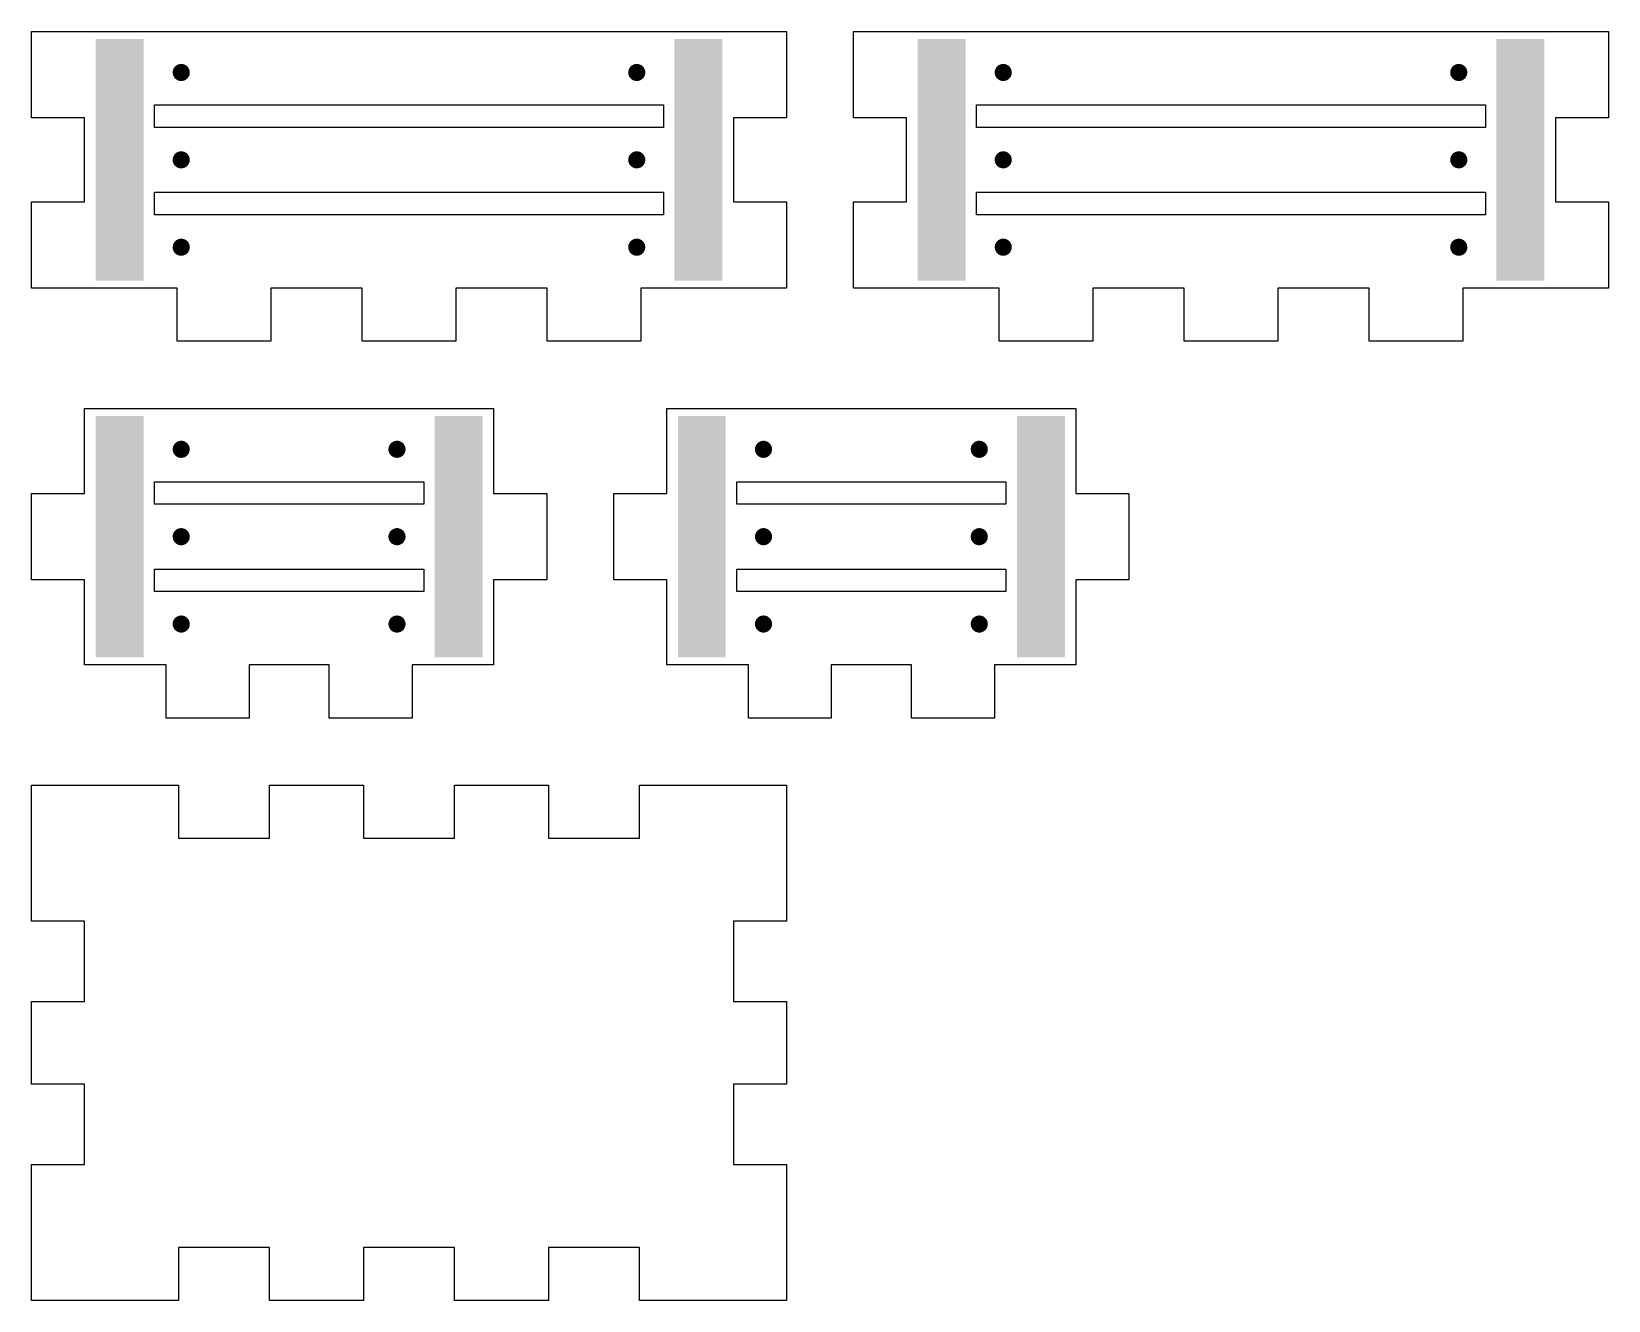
# Model space of a CAD drawing. Header units: millimetres. Extents: x 4 to 96, y 4 to 78.
import ezdxf

# ---------------------------------------------------------------- set-up
doc = ezdxf.new("R2010")
doc.units = ezdxf.units.MM
doc.layers.add('CUT', color=1, linetype='Continuous')
doc.layers.add('RASTER', color=7, linetype='Continuous')

msp = doc.modelspace()

# ---------------------------------------------------------------- hatches: boundary and pattern name
at = {"layer": 'RASTER'}
for points in [[(7.7, 77.6), (10.5, 77.6), (10.5, 63.5), (7.7, 63.5)], [(41.5, 77.6), (44.3, 77.6), (44.3, 63.5), (41.5, 63.5)], [(55.7, 77.6), (58.5, 77.6), (58.5, 63.5), (55.7, 63.5)], [(89.5, 77.6), (92.3, 77.6), (92.3, 63.5), (89.5, 63.5)], [(13.2, 75.65), (13.196, 75.585), (13.183, 75.521), (13.162, 75.459), (13.133, 75.4), (13.097, 75.346), (13.054, 75.296), (13.004, 75.253), (12.95, 75.217), (12.891, 75.188), (12.829, 75.167), (12.765, 75.154), (12.7, 75.15), (12.635, 75.154), (12.571, 75.167), (12.509, 75.188), (12.45, 75.217), (12.396, 75.253), (12.346, 75.296), (12.303, 75.346), (12.267, 75.4), (12.238, 75.459), (12.217, 75.521), (12.204, 75.585), (12.2, 75.65), (12.204, 75.715), (12.217, 75.779), (12.238, 75.841), (12.267, 75.9), (12.303, 75.954), (12.346, 76.004), (12.396, 76.047), (12.45, 76.083), (12.509, 76.112), (12.571, 76.133), (12.635, 76.146), (12.7, 76.15), (12.765, 76.146), (12.829, 76.133), (12.891, 76.112), (12.95, 76.083), (13.004, 76.047), (13.054, 76.004), (13.097, 75.954), (13.133, 75.9), (13.162, 75.841), (13.183, 75.779), (13.196, 75.715)], [(39.8, 75.65), (39.796, 75.585), (39.783, 75.521), (39.762, 75.459), (39.733, 75.4), (39.697, 75.346), (39.654, 75.296), (39.604, 75.253), (39.55, 75.217), (39.491, 75.188), (39.429, 75.167), (39.365, 75.154), (39.3, 75.15), (39.235, 75.154), (39.171, 75.167), (39.109, 75.188), (39.05, 75.217), (38.996, 75.253), (38.946, 75.296), (38.903, 75.346), (38.867, 75.4), (38.838, 75.459), (38.817, 75.521), (38.804, 75.585), (38.8, 75.65), (38.804, 75.715), (38.817, 75.779), (38.838, 75.841), (38.867, 75.9), (38.903, 75.954), (38.946, 76.004), (38.996, 76.047), (39.05, 76.083), (39.109, 76.112), (39.171, 76.133), (39.235, 76.146), (39.3, 76.15), (39.365, 76.146), (39.429, 76.133), (39.491, 76.112), (39.55, 76.083), (39.604, 76.047), (39.654, 76.004), (39.697, 75.954), (39.733, 75.9), (39.762, 75.841), (39.783, 75.779), (39.796, 75.715)], [(61.2, 75.65), (61.196, 75.585), (61.183, 75.521), (61.162, 75.459), (61.133, 75.4), (61.097, 75.346), (61.054, 75.296), (61.004, 75.253), (60.95, 75.217), (60.891, 75.188), (60.829, 75.167), (60.765, 75.154), (60.7, 75.15), (60.635, 75.154), (60.571, 75.167), (60.509, 75.188), (60.45, 75.217), (60.396, 75.253), (60.346, 75.296), (60.303, 75.346), (60.267, 75.4), (60.238, 75.459), (60.217, 75.521), (60.204, 75.585), (60.2, 75.65), (60.204, 75.715), (60.217, 75.779), (60.238, 75.841), (60.267, 75.9), (60.303, 75.954), (60.346, 76.004), (60.396, 76.047), (60.45, 76.083), (60.509, 76.112), (60.571, 76.133), (60.635, 76.146), (60.7, 76.15), (60.765, 76.146), (60.829, 76.133), (60.891, 76.112), (60.95, 76.083), (61.004, 76.047), (61.054, 76.004), (61.097, 75.954), (61.133, 75.9), (61.162, 75.841), (61.183, 75.779), (61.196, 75.715)], [(87.8, 75.65), (87.796, 75.585), (87.783, 75.521), (87.762, 75.459), (87.733, 75.4), (87.697, 75.346), (87.654, 75.296), (87.604, 75.253), (87.55, 75.217), (87.491, 75.188), (87.429, 75.167), (87.365, 75.154), (87.3, 75.15), (87.235, 75.154), (87.171, 75.167), (87.109, 75.188), (87.05, 75.217), (86.996, 75.253), (86.946, 75.296), (86.903, 75.346), (86.867, 75.4), (86.838, 75.459), (86.817, 75.521), (86.804, 75.585), (86.8, 75.65), (86.804, 75.715), (86.817, 75.779), (86.838, 75.841), (86.867, 75.9), (86.903, 75.954), (86.946, 76.004), (86.996, 76.047), (87.05, 76.083), (87.109, 76.112), (87.171, 76.133), (87.235, 76.146), (87.3, 76.15), (87.365, 76.146), (87.429, 76.133), (87.491, 76.112), (87.55, 76.083), (87.604, 76.047), (87.654, 76.004), (87.697, 75.954), (87.733, 75.9), (87.762, 75.841), (87.783, 75.779), (87.796, 75.715)], [(13.2, 70.55), (13.196, 70.485), (13.183, 70.421), (13.162, 70.359), (13.133, 70.3), (13.097, 70.246), (13.054, 70.196), (13.004, 70.153), (12.95, 70.117), (12.891, 70.088), (12.829, 70.067), (12.765, 70.054), (12.7, 70.05), (12.635, 70.054), (12.571, 70.067), (12.509, 70.088), (12.45, 70.117), (12.396, 70.153), (12.346, 70.196), (12.303, 70.246), (12.267, 70.3), (12.238, 70.359), (12.217, 70.421), (12.204, 70.485), (12.2, 70.55), (12.204, 70.615), (12.217, 70.679), (12.238, 70.741), (12.267, 70.8), (12.303, 70.854), (12.346, 70.904), (12.396, 70.947), (12.45, 70.983), (12.509, 71.012), (12.571, 71.033), (12.635, 71.046), (12.7, 71.05), (12.765, 71.046), (12.829, 71.033), (12.891, 71.012), (12.95, 70.983), (13.004, 70.947), (13.054, 70.904), (13.097, 70.854), (13.133, 70.8), (13.162, 70.741), (13.183, 70.679), (13.196, 70.615)], [(39.8, 70.55), (39.796, 70.485), (39.783, 70.421), (39.762, 70.359), (39.733, 70.3), (39.697, 70.246), (39.654, 70.196), (39.604, 70.153), (39.55, 70.117), (39.491, 70.088), (39.429, 70.067), (39.365, 70.054), (39.3, 70.05), (39.235, 70.054), (39.171, 70.067), (39.109, 70.088), (39.05, 70.117), (38.996, 70.153), (38.946, 70.196), (38.903, 70.246), (38.867, 70.3), (38.838, 70.359), (38.817, 70.421), (38.804, 70.485), (38.8, 70.55), (38.804, 70.615), (38.817, 70.679), (38.838, 70.741), (38.867, 70.8), (38.903, 70.854), (38.946, 70.904), (38.996, 70.947), (39.05, 70.983), (39.109, 71.012), (39.171, 71.033), (39.235, 71.046), (39.3, 71.05), (39.365, 71.046), (39.429, 71.033), (39.491, 71.012), (39.55, 70.983), (39.604, 70.947), (39.654, 70.904), (39.697, 70.854), (39.733, 70.8), (39.762, 70.741), (39.783, 70.679), (39.796, 70.615)], [(61.2, 70.55), (61.196, 70.485), (61.183, 70.421), (61.162, 70.359), (61.133, 70.3), (61.097, 70.246), (61.054, 70.196), (61.004, 70.153), (60.95, 70.117), (60.891, 70.088), (60.829, 70.067), (60.765, 70.054), (60.7, 70.05), (60.635, 70.054), (60.571, 70.067), (60.509, 70.088), (60.45, 70.117), (60.396, 70.153), (60.346, 70.196), (60.303, 70.246), (60.267, 70.3), (60.238, 70.359), (60.217, 70.421), (60.204, 70.485), (60.2, 70.55), (60.204, 70.615), (60.217, 70.679), (60.238, 70.741), (60.267, 70.8), (60.303, 70.854), (60.346, 70.904), (60.396, 70.947), (60.45, 70.983), (60.509, 71.012), (60.571, 71.033), (60.635, 71.046), (60.7, 71.05), (60.765, 71.046), (60.829, 71.033), (60.891, 71.012), (60.95, 70.983), (61.004, 70.947), (61.054, 70.904), (61.097, 70.854), (61.133, 70.8), (61.162, 70.741), (61.183, 70.679), (61.196, 70.615)], [(87.8, 70.55), (87.796, 70.485), (87.783, 70.421), (87.762, 70.359), (87.733, 70.3), (87.697, 70.246), (87.654, 70.196), (87.604, 70.153), (87.55, 70.117), (87.491, 70.088), (87.429, 70.067), (87.365, 70.054), (87.3, 70.05), (87.235, 70.054), (87.171, 70.067), (87.109, 70.088), (87.05, 70.117), (86.996, 70.153), (86.946, 70.196), (86.903, 70.246), (86.867, 70.3), (86.838, 70.359), (86.817, 70.421), (86.804, 70.485), (86.8, 70.55), (86.804, 70.615), (86.817, 70.679), (86.838, 70.741), (86.867, 70.8), (86.903, 70.854), (86.946, 70.904), (86.996, 70.947), (87.05, 70.983), (87.109, 71.012), (87.171, 71.033), (87.235, 71.046), (87.3, 71.05), (87.365, 71.046), (87.429, 71.033), (87.491, 71.012), (87.55, 70.983), (87.604, 70.947), (87.654, 70.904), (87.697, 70.854), (87.733, 70.8), (87.762, 70.741), (87.783, 70.679), (87.796, 70.615)], [(13.2, 65.45), (13.196, 65.385), (13.183, 65.321), (13.162, 65.259), (13.133, 65.2), (13.097, 65.146), (13.054, 65.096), (13.004, 65.053), (12.95, 65.017), (12.891, 64.988), (12.829, 64.967), (12.765, 64.954), (12.7, 64.95), (12.635, 64.954), (12.571, 64.967), (12.509, 64.988), (12.45, 65.017), (12.396, 65.053), (12.346, 65.096), (12.303, 65.146), (12.267, 65.2), (12.238, 65.259), (12.217, 65.321), (12.204, 65.385), (12.2, 65.45), (12.204, 65.515), (12.217, 65.579), (12.238, 65.641), (12.267, 65.7), (12.303, 65.754), (12.346, 65.804), (12.396, 65.847), (12.45, 65.883), (12.509, 65.912), (12.571, 65.933), (12.635, 65.946), (12.7, 65.95), (12.765, 65.946), (12.829, 65.933), (12.891, 65.912), (12.95, 65.883), (13.004, 65.847), (13.054, 65.804), (13.097, 65.754), (13.133, 65.7), (13.162, 65.641), (13.183, 65.579), (13.196, 65.515)], [(39.8, 65.45), (39.796, 65.385), (39.783, 65.321), (39.762, 65.259), (39.733, 65.2), (39.697, 65.146), (39.654, 65.096), (39.604, 65.053), (39.55, 65.017), (39.491, 64.988), (39.429, 64.967), (39.365, 64.954), (39.3, 64.95), (39.235, 64.954), (39.171, 64.967), (39.109, 64.988), (39.05, 65.017), (38.996, 65.053), (38.946, 65.096), (38.903, 65.146), (38.867, 65.2), (38.838, 65.259), (38.817, 65.321), (38.804, 65.385), (38.8, 65.45), (38.804, 65.515), (38.817, 65.579), (38.838, 65.641), (38.867, 65.7), (38.903, 65.754), (38.946, 65.804), (38.996, 65.847), (39.05, 65.883), (39.109, 65.912), (39.171, 65.933), (39.235, 65.946), (39.3, 65.95), (39.365, 65.946), (39.429, 65.933), (39.491, 65.912), (39.55, 65.883), (39.604, 65.847), (39.654, 65.804), (39.697, 65.754), (39.733, 65.7), (39.762, 65.641), (39.783, 65.579), (39.796, 65.515)], [(61.2, 65.45), (61.196, 65.385), (61.183, 65.321), (61.162, 65.259), (61.133, 65.2), (61.097, 65.146), (61.054, 65.096), (61.004, 65.053), (60.95, 65.017), (60.891, 64.988), (60.829, 64.967), (60.765, 64.954), (60.7, 64.95), (60.635, 64.954), (60.571, 64.967), (60.509, 64.988), (60.45, 65.017), (60.396, 65.053), (60.346, 65.096), (60.303, 65.146), (60.267, 65.2), (60.238, 65.259), (60.217, 65.321), (60.204, 65.385), (60.2, 65.45), (60.204, 65.515), (60.217, 65.579), (60.238, 65.641), (60.267, 65.7), (60.303, 65.754), (60.346, 65.804), (60.396, 65.847), (60.45, 65.883), (60.509, 65.912), (60.571, 65.933), (60.635, 65.946), (60.7, 65.95), (60.765, 65.946), (60.829, 65.933), (60.891, 65.912), (60.95, 65.883), (61.004, 65.847), (61.054, 65.804), (61.097, 65.754), (61.133, 65.7), (61.162, 65.641), (61.183, 65.579), (61.196, 65.515)], [(87.8, 65.45), (87.796, 65.385), (87.783, 65.321), (87.762, 65.259), (87.733, 65.2), (87.697, 65.146), (87.654, 65.096), (87.604, 65.053), (87.55, 65.017), (87.491, 64.988), (87.429, 64.967), (87.365, 64.954), (87.3, 64.95), (87.235, 64.954), (87.171, 64.967), (87.109, 64.988), (87.05, 65.017), (86.996, 65.053), (86.946, 65.096), (86.903, 65.146), (86.867, 65.2), (86.838, 65.259), (86.817, 65.321), (86.804, 65.385), (86.8, 65.45), (86.804, 65.515), (86.817, 65.579), (86.838, 65.641), (86.867, 65.7), (86.903, 65.754), (86.946, 65.804), (86.996, 65.847), (87.05, 65.883), (87.109, 65.912), (87.171, 65.933), (87.235, 65.946), (87.3, 65.95), (87.365, 65.946), (87.429, 65.933), (87.491, 65.912), (87.55, 65.883), (87.604, 65.847), (87.654, 65.804), (87.697, 65.754), (87.733, 65.7), (87.762, 65.641), (87.783, 65.579), (87.796, 65.515)], [(7.7, 55.6), (10.5, 55.6), (10.5, 41.5), (7.7, 41.5)], [(27.5, 55.6), (30.3, 55.6), (30.3, 41.5), (27.5, 41.5)], [(41.7, 55.6), (44.5, 55.6), (44.5, 41.5), (41.7, 41.5)], [(61.5, 55.6), (64.3, 55.6), (64.3, 41.5), (61.5, 41.5)], [(13.2, 53.65), (13.196, 53.585), (13.183, 53.521), (13.162, 53.459), (13.133, 53.4), (13.097, 53.346), (13.054, 53.296), (13.004, 53.253), (12.95, 53.217), (12.891, 53.188), (12.829, 53.167), (12.765, 53.154), (12.7, 53.15), (12.635, 53.154), (12.571, 53.167), (12.509, 53.188), (12.45, 53.217), (12.396, 53.253), (12.346, 53.296), (12.303, 53.346), (12.267, 53.4), (12.238, 53.459), (12.217, 53.521), (12.204, 53.585), (12.2, 53.65), (12.204, 53.715), (12.217, 53.779), (12.238, 53.841), (12.267, 53.9), (12.303, 53.954), (12.346, 54.004), (12.396, 54.047), (12.45, 54.083), (12.509, 54.112), (12.571, 54.133), (12.635, 54.146), (12.7, 54.15), (12.765, 54.146), (12.829, 54.133), (12.891, 54.112), (12.95, 54.083), (13.004, 54.047), (13.054, 54.004), (13.097, 53.954), (13.133, 53.9), (13.162, 53.841), (13.183, 53.779), (13.196, 53.715)], [(25.8, 53.65), (25.796, 53.585), (25.783, 53.521), (25.762, 53.459), (25.733, 53.4), (25.697, 53.346), (25.654, 53.296), (25.604, 53.253), (25.55, 53.217), (25.491, 53.188), (25.429, 53.167), (25.365, 53.154), (25.3, 53.15), (25.235, 53.154), (25.171, 53.167), (25.109, 53.188), (25.05, 53.217), (24.996, 53.253), (24.946, 53.296), (24.903, 53.346), (24.867, 53.4), (24.838, 53.459), (24.817, 53.521), (24.804, 53.585), (24.8, 53.65), (24.804, 53.715), (24.817, 53.779), (24.838, 53.841), (24.867, 53.9), (24.903, 53.954), (24.946, 54.004), (24.996, 54.047), (25.05, 54.083), (25.109, 54.112), (25.171, 54.133), (25.235, 54.146), (25.3, 54.15), (25.365, 54.146), (25.429, 54.133), (25.491, 54.112), (25.55, 54.083), (25.604, 54.047), (25.654, 54.004), (25.697, 53.954), (25.733, 53.9), (25.762, 53.841), (25.783, 53.779), (25.796, 53.715)], [(47.2, 53.65), (47.196, 53.585), (47.183, 53.521), (47.162, 53.459), (47.133, 53.4), (47.097, 53.346), (47.054, 53.296), (47.004, 53.253), (46.95, 53.217), (46.891, 53.188), (46.829, 53.167), (46.765, 53.154), (46.7, 53.15), (46.635, 53.154), (46.571, 53.167), (46.509, 53.188), (46.45, 53.217), (46.396, 53.253), (46.346, 53.296), (46.303, 53.346), (46.267, 53.4), (46.238, 53.459), (46.217, 53.521), (46.204, 53.585), (46.2, 53.65), (46.204, 53.715), (46.217, 53.779), (46.238, 53.841), (46.267, 53.9), (46.303, 53.954), (46.346, 54.004), (46.396, 54.047), (46.45, 54.083), (46.509, 54.112), (46.571, 54.133), (46.635, 54.146), (46.7, 54.15), (46.765, 54.146), (46.829, 54.133), (46.891, 54.112), (46.95, 54.083), (47.004, 54.047), (47.054, 54.004), (47.097, 53.954), (47.133, 53.9), (47.162, 53.841), (47.183, 53.779), (47.196, 53.715)], [(59.8, 53.65), (59.796, 53.585), (59.783, 53.521), (59.762, 53.459), (59.733, 53.4), (59.697, 53.346), (59.654, 53.296), (59.604, 53.253), (59.55, 53.217), (59.491, 53.188), (59.429, 53.167), (59.365, 53.154), (59.3, 53.15), (59.235, 53.154), (59.171, 53.167), (59.109, 53.188), (59.05, 53.217), (58.996, 53.253), (58.946, 53.296), (58.903, 53.346), (58.867, 53.4), (58.838, 53.459), (58.817, 53.521), (58.804, 53.585), (58.8, 53.65), (58.804, 53.715), (58.817, 53.779), (58.838, 53.841), (58.867, 53.9), (58.903, 53.954), (58.946, 54.004), (58.996, 54.047), (59.05, 54.083), (59.109, 54.112), (59.171, 54.133), (59.235, 54.146), (59.3, 54.15), (59.365, 54.146), (59.429, 54.133), (59.491, 54.112), (59.55, 54.083), (59.604, 54.047), (59.654, 54.004), (59.697, 53.954), (59.733, 53.9), (59.762, 53.841), (59.783, 53.779), (59.796, 53.715)], [(13.2, 48.55), (13.196, 48.485), (13.183, 48.421), (13.162, 48.359), (13.133, 48.3), (13.097, 48.246), (13.054, 48.196), (13.004, 48.153), (12.95, 48.117), (12.891, 48.088), (12.829, 48.067), (12.765, 48.054), (12.7, 48.05), (12.635, 48.054), (12.571, 48.067), (12.509, 48.088), (12.45, 48.117), (12.396, 48.153), (12.346, 48.196), (12.303, 48.246), (12.267, 48.3), (12.238, 48.359), (12.217, 48.421), (12.204, 48.485), (12.2, 48.55), (12.204, 48.615), (12.217, 48.679), (12.238, 48.741), (12.267, 48.8), (12.303, 48.854), (12.346, 48.904), (12.396, 48.947), (12.45, 48.983), (12.509, 49.012), (12.571, 49.033), (12.635, 49.046), (12.7, 49.05), (12.765, 49.046), (12.829, 49.033), (12.891, 49.012), (12.95, 48.983), (13.004, 48.947), (13.054, 48.904), (13.097, 48.854), (13.133, 48.8), (13.162, 48.741), (13.183, 48.679), (13.196, 48.615)], [(25.8, 48.55), (25.796, 48.485), (25.783, 48.421), (25.762, 48.359), (25.733, 48.3), (25.697, 48.246), (25.654, 48.196), (25.604, 48.153), (25.55, 48.117), (25.491, 48.088), (25.429, 48.067), (25.365, 48.054), (25.3, 48.05), (25.235, 48.054), (25.171, 48.067), (25.109, 48.088), (25.05, 48.117), (24.996, 48.153), (24.946, 48.196), (24.903, 48.246), (24.867, 48.3), (24.838, 48.359), (24.817, 48.421), (24.804, 48.485), (24.8, 48.55), (24.804, 48.615), (24.817, 48.679), (24.838, 48.741), (24.867, 48.8), (24.903, 48.854), (24.946, 48.904), (24.996, 48.947), (25.05, 48.983), (25.109, 49.012), (25.171, 49.033), (25.235, 49.046), (25.3, 49.05), (25.365, 49.046), (25.429, 49.033), (25.491, 49.012), (25.55, 48.983), (25.604, 48.947), (25.654, 48.904), (25.697, 48.854), (25.733, 48.8), (25.762, 48.741), (25.783, 48.679), (25.796, 48.615)], [(47.2, 48.55), (47.196, 48.485), (47.183, 48.421), (47.162, 48.359), (47.133, 48.3), (47.097, 48.246), (47.054, 48.196), (47.004, 48.153), (46.95, 48.117), (46.891, 48.088), (46.829, 48.067), (46.765, 48.054), (46.7, 48.05), (46.635, 48.054), (46.571, 48.067), (46.509, 48.088), (46.45, 48.117), (46.396, 48.153), (46.346, 48.196), (46.303, 48.246), (46.267, 48.3), (46.238, 48.359), (46.217, 48.421), (46.204, 48.485), (46.2, 48.55), (46.204, 48.615), (46.217, 48.679), (46.238, 48.741), (46.267, 48.8), (46.303, 48.854), (46.346, 48.904), (46.396, 48.947), (46.45, 48.983), (46.509, 49.012), (46.571, 49.033), (46.635, 49.046), (46.7, 49.05), (46.765, 49.046), (46.829, 49.033), (46.891, 49.012), (46.95, 48.983), (47.004, 48.947), (47.054, 48.904), (47.097, 48.854), (47.133, 48.8), (47.162, 48.741), (47.183, 48.679), (47.196, 48.615)], [(59.8, 48.55), (59.796, 48.485), (59.783, 48.421), (59.762, 48.359), (59.733, 48.3), (59.697, 48.246), (59.654, 48.196), (59.604, 48.153), (59.55, 48.117), (59.491, 48.088), (59.429, 48.067), (59.365, 48.054), (59.3, 48.05), (59.235, 48.054), (59.171, 48.067), (59.109, 48.088), (59.05, 48.117), (58.996, 48.153), (58.946, 48.196), (58.903, 48.246), (58.867, 48.3), (58.838, 48.359), (58.817, 48.421), (58.804, 48.485), (58.8, 48.55), (58.804, 48.615), (58.817, 48.679), (58.838, 48.741), (58.867, 48.8), (58.903, 48.854), (58.946, 48.904), (58.996, 48.947), (59.05, 48.983), (59.109, 49.012), (59.171, 49.033), (59.235, 49.046), (59.3, 49.05), (59.365, 49.046), (59.429, 49.033), (59.491, 49.012), (59.55, 48.983), (59.604, 48.947), (59.654, 48.904), (59.697, 48.854), (59.733, 48.8), (59.762, 48.741), (59.783, 48.679), (59.796, 48.615)], [(13.2, 43.45), (13.196, 43.385), (13.183, 43.321), (13.162, 43.259), (13.133, 43.2), (13.097, 43.146), (13.054, 43.096), (13.004, 43.053), (12.95, 43.017), (12.891, 42.988), (12.829, 42.967), (12.765, 42.954), (12.7, 42.95), (12.635, 42.954), (12.571, 42.967), (12.509, 42.988), (12.45, 43.017), (12.396, 43.053), (12.346, 43.096), (12.303, 43.146), (12.267, 43.2), (12.238, 43.259), (12.217, 43.321), (12.204, 43.385), (12.2, 43.45), (12.204, 43.515), (12.217, 43.579), (12.238, 43.641), (12.267, 43.7), (12.303, 43.754), (12.346, 43.804), (12.396, 43.847), (12.45, 43.883), (12.509, 43.912), (12.571, 43.933), (12.635, 43.946), (12.7, 43.95), (12.765, 43.946), (12.829, 43.933), (12.891, 43.912), (12.95, 43.883), (13.004, 43.847), (13.054, 43.804), (13.097, 43.754), (13.133, 43.7), (13.162, 43.641), (13.183, 43.579), (13.196, 43.515)], [(25.8, 43.45), (25.796, 43.385), (25.783, 43.321), (25.762, 43.259), (25.733, 43.2), (25.697, 43.146), (25.654, 43.096), (25.604, 43.053), (25.55, 43.017), (25.491, 42.988), (25.429, 42.967), (25.365, 42.954), (25.3, 42.95), (25.235, 42.954), (25.171, 42.967), (25.109, 42.988), (25.05, 43.017), (24.996, 43.053), (24.946, 43.096), (24.903, 43.146), (24.867, 43.2), (24.838, 43.259), (24.817, 43.321), (24.804, 43.385), (24.8, 43.45), (24.804, 43.515), (24.817, 43.579), (24.838, 43.641), (24.867, 43.7), (24.903, 43.754), (24.946, 43.804), (24.996, 43.847), (25.05, 43.883), (25.109, 43.912), (25.171, 43.933), (25.235, 43.946), (25.3, 43.95), (25.365, 43.946), (25.429, 43.933), (25.491, 43.912), (25.55, 43.883), (25.604, 43.847), (25.654, 43.804), (25.697, 43.754), (25.733, 43.7), (25.762, 43.641), (25.783, 43.579), (25.796, 43.515)], [(47.2, 43.45), (47.196, 43.385), (47.183, 43.321), (47.162, 43.259), (47.133, 43.2), (47.097, 43.146), (47.054, 43.096), (47.004, 43.053), (46.95, 43.017), (46.891, 42.988), (46.829, 42.967), (46.765, 42.954), (46.7, 42.95), (46.635, 42.954), (46.571, 42.967), (46.509, 42.988), (46.45, 43.017), (46.396, 43.053), (46.346, 43.096), (46.303, 43.146), (46.267, 43.2), (46.238, 43.259), (46.217, 43.321), (46.204, 43.385), (46.2, 43.45), (46.204, 43.515), (46.217, 43.579), (46.238, 43.641), (46.267, 43.7), (46.303, 43.754), (46.346, 43.804), (46.396, 43.847), (46.45, 43.883), (46.509, 43.912), (46.571, 43.933), (46.635, 43.946), (46.7, 43.95), (46.765, 43.946), (46.829, 43.933), (46.891, 43.912), (46.95, 43.883), (47.004, 43.847), (47.054, 43.804), (47.097, 43.754), (47.133, 43.7), (47.162, 43.641), (47.183, 43.579), (47.196, 43.515)], [(59.8, 43.45), (59.796, 43.385), (59.783, 43.321), (59.762, 43.259), (59.733, 43.2), (59.697, 43.146), (59.654, 43.096), (59.604, 43.053), (59.55, 43.017), (59.491, 42.988), (59.429, 42.967), (59.365, 42.954), (59.3, 42.95), (59.235, 42.954), (59.171, 42.967), (59.109, 42.988), (59.05, 43.017), (58.996, 43.053), (58.946, 43.096), (58.903, 43.146), (58.867, 43.2), (58.838, 43.259), (58.817, 43.321), (58.804, 43.385), (58.8, 43.45), (58.804, 43.515), (58.817, 43.579), (58.838, 43.641), (58.867, 43.7), (58.903, 43.754), (58.946, 43.804), (58.996, 43.847), (59.05, 43.883), (59.109, 43.912), (59.171, 43.933), (59.235, 43.946), (59.3, 43.95), (59.365, 43.946), (59.429, 43.933), (59.491, 43.912), (59.55, 43.883), (59.604, 43.847), (59.654, 43.804), (59.697, 43.754), (59.733, 43.7), (59.762, 43.641), (59.783, 43.579), (59.796, 43.515)]]:
    msp.add_hatch(color=7, dxfattribs=at).paths.add_polyline_path(points)

# ---------------------------------------------------------------- linework, layer by layer
at = {"layer": 'CUT'}
for points in [[(7.1, 78.04), (44.9, 78.04), (48.04, 78.04), (48.04, 72.993), (44.94, 72.993), (44.94, 68.107), (48.04, 68.107), (48.04, 63.06), (44.9, 63.06), (39.54, 63.06), (39.54, 59.96), (34.06, 59.96), (34.06, 63.06), (28.74, 63.06), (28.74, 59.96), (23.26, 59.96), (23.26, 63.06), (17.94, 63.06), (17.94, 59.96), (12.46, 59.96), (12.46, 63.06), (7.1, 63.06), (3.96, 63.06), (3.96, 68.107), (7.06, 68.107), (7.06, 72.993), (3.96, 72.993), (3.96, 78.04)], [(55.1, 78.04), (92.9, 78.04), (96.04, 78.04), (96.04, 72.993), (92.94, 72.993), (92.94, 68.107), (96.04, 68.107), (96.04, 63.06), (92.9, 63.06), (87.54, 63.06), (87.54, 59.96), (82.06, 59.96), (82.06, 63.06), (76.74, 63.06), (76.74, 59.96), (71.26, 59.96), (71.26, 63.06), (65.94, 63.06), (65.94, 59.96), (60.46, 59.96), (60.46, 63.06), (55.1, 63.06), (51.96, 63.06), (51.96, 68.107), (55.06, 68.107), (55.06, 72.993), (51.96, 72.993), (51.96, 78.04)], [(11.14, 73.76), (40.86, 73.76), (40.86, 72.44), (11.14, 72.44)], [(59.14, 73.76), (88.86, 73.76), (88.86, 72.44), (59.14, 72.44)], [(11.14, 68.66), (40.86, 68.66), (40.86, 67.34), (11.14, 67.34)], [(59.14, 68.66), (88.86, 68.66), (88.86, 67.34), (59.14, 67.34)], [(7.06, 56.04), (30.94, 56.04), (30.94, 51.073), (34.04, 51.073), (34.04, 46.027), (30.94, 46.027), (30.94, 41.06), (26.18, 41.06), (26.18, 37.96), (21.34, 37.96), (21.34, 41.06), (16.66, 41.06), (16.66, 37.96), (11.82, 37.96), (11.82, 41.06), (7.06, 41.06), (7.06, 46.027), (3.96, 46.027), (3.96, 51.073), (7.06, 51.073)], [(41.06, 56.04), (64.94, 56.04), (64.94, 51.073), (68.04, 51.073), (68.04, 46.027), (64.94, 46.027), (64.94, 41.06), (60.18, 41.06), (60.18, 37.96), (55.34, 37.96), (55.34, 41.06), (50.66, 41.06), (50.66, 37.96), (45.82, 37.96), (45.82, 41.06), (41.06, 41.06), (41.06, 46.027), (37.96, 46.027), (37.96, 51.073), (41.06, 51.073)], [(11.14, 51.76), (26.86, 51.76), (26.86, 50.44), (11.14, 50.44)], [(45.14, 51.76), (60.86, 51.76), (60.86, 50.44), (45.14, 50.44)], [(11.14, 46.66), (26.86, 46.66), (26.86, 45.34), (11.14, 45.34)], [(45.14, 46.66), (60.86, 46.66), (60.86, 45.34), (45.14, 45.34)], [(3.96, 34.04), (7.1, 34.04), (12.54, 34.04), (12.54, 30.94), (17.86, 30.94), (17.86, 34.04), (23.34, 34.04), (23.34, 30.94), (28.66, 30.94), (28.66, 34.04), (34.14, 34.04), (34.14, 30.94), (39.46, 30.94), (39.46, 34.04), (44.9, 34.04), (48.04, 34.04), (48.04, 30.9), (48.04, 26.1), (44.94, 26.1), (44.94, 21.42), (48.04, 21.42), (48.04, 16.58), (44.94, 16.58), (44.94, 11.9), (48.04, 11.9), (48.04, 7.1), (48.04, 3.96), (44.9, 3.96), (39.46, 3.96), (39.46, 7.06), (34.14, 7.06), (34.14, 3.96), (28.66, 3.96), (28.66, 7.06), (23.34, 7.06), (23.34, 3.96), (17.86, 3.96), (17.86, 7.06), (12.54, 7.06), (12.54, 3.96), (7.1, 3.96), (3.96, 3.96), (3.96, 7.1), (3.96, 11.9), (7.06, 11.9), (7.06, 16.58), (3.96, 16.58), (3.96, 21.42), (7.06, 21.42), (7.06, 26.1), (3.96, 26.1), (3.96, 30.9)]]:
    msp.add_lwpolyline(points, close=True, dxfattribs=at)

doc.saveas('drawing.dxf')
